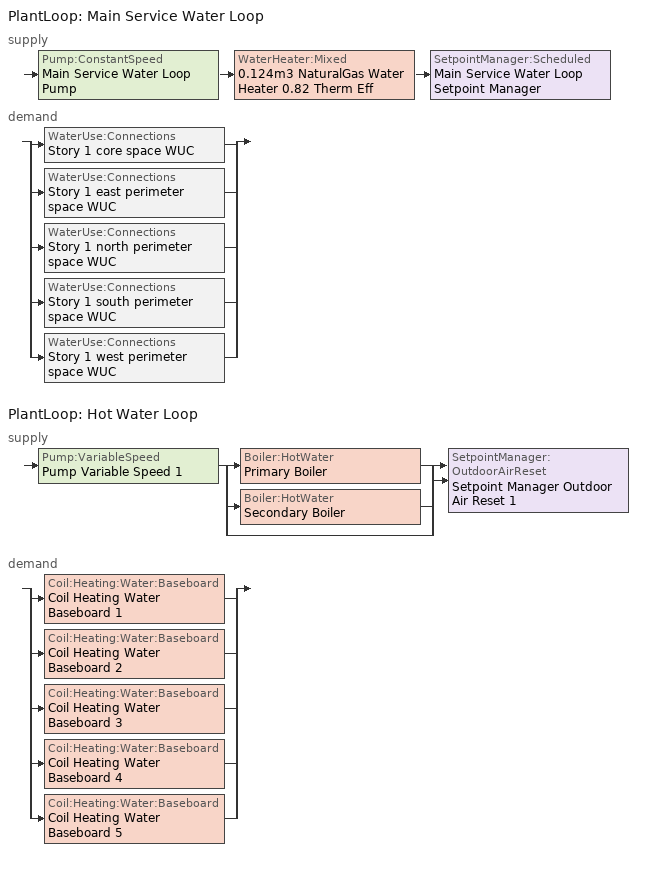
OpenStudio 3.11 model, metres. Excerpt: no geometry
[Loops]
PlantLoop 'Main Service Water Loop'
 supply: Pump:ConstantSpeed 'Main Service Water Loop Pump' > WaterHeater:Mixed '0.124m3 NaturalGas Water Heater 0.82 Therm Eff' > SetpointManager:Scheduled 'Main Service Water Loop Setpoint Manager'
 demand: split
  | WaterUse:Connections 'Story 1 core space WUC'
  | WaterUse:Connections 'Story 1 east perimeter space WUC'
  | WaterUse:Connections 'Story 1 north perimeter space WUC'
  | WaterUse:Connections 'Story 1 south perimeter space WUC'
  | WaterUse:Connections 'Story 1 west perimeter space WUC'
PlantLoop 'Hot Water Loop'
 supply: Pump:VariableSpeed 'Pump Variable Speed 1' > split
  | Boiler:HotWater 'Primary Boiler'
  | Boiler:HotWater 'Secondary Boiler'
  | bypass
  join > SetpointManager:OutdoorAirReset 'Setpoint Manager Outdoor Air Reset 1'
 demand: split
  | Coil:Heating:Water:Baseboard 'Coil Heating Water Baseboard 1'
  | Coil:Heating:Water:Baseboard 'Coil Heating Water Baseboard 2'
  | Coil:Heating:Water:Baseboard 'Coil Heating Water Baseboard 3'
  | Coil:Heating:Water:Baseboard 'Coil Heating Water Baseboard 4'
  | Coil:Heating:Water:Baseboard 'Coil Heating Water Baseboard 5'
[Sizing:Zone] Zone Cooling Design Supply Air Temperature Input Method=SupplyAirTemperature; Zone Cooling Design Supply Air Temperature {C}=14; Zone Cooling Design Supply Air Temperature Difference {deltaC}=11.11; Zone Heating Design Supply Air Temperature Input Method=SupplyAirTemperature; Zone Heating Design Supply Air Temperature {C}=40; Zone Heating Design Supply Air Temperature Difference {deltaC}=11.11; Zone Cooling Design Supply Air Humidity Ratio {kg-H2O/kg-air}=0.0085; Zone Heating Design Supply Air Humidity Ratio {kg-H2O/kg-air}=0.008; Cooling Design Air Flow Method=DesignDay; Heating Design Air Flow Method=DesignDay; Account for Dedicated Outdoor Air System=No; Dedicated Outdoor Air System Control Strategy=NeutralSupplyAir; Dedicated Outdoor Air Low Setpoint Temperature for Design {C}=Autosize; Dedicated Outdoor Air High Setpoint Temperature for Design {C}=Autosize; Zone Load Sizing Method=Sensible Load Only No Latent Load; Zone Latent Cooling Design Supply Air Humidity Ratio Input Method=HumidityRatioDifference; Zone Cooling Design Supply Air Humidity Ratio Difference {kgWater/kgDryAir}=0.005; Zone Latent Heating Design Supply Air Humidity Ratio Input Method=HumidityRatioDifference; Zone Humidification Design Supply Air Humidity Ratio Difference {kgWater/kgDryAir}=0.005; Sizing Option=Coincident; Heating Coil Sizing Method=None; Maximum Heating Capacity To Cooling Load Sizing Ratio {W/W}=1
Thermal Zone 1; Thermal Zone 2; Thermal Zone 3; Thermal Zone 4; Thermal Zone 5
[Zone equipment]
Thermal Zone 1: Zone HVAC Baseboard Convective Water 1
Thermal Zone 2: Zone HVAC Baseboard Convective Water 2
Thermal Zone 3: Zone HVAC Baseboard Convective Water 3
Thermal Zone 4: Zone HVAC Baseboard Convective Water 4
Thermal Zone 5: Zone HVAC Baseboard Convective Water 5
[PlantLoop] Glycol Concentration=0; Plant Loop Volume {m3}=Autocalculate
Name | Maximum Loop Temperature {C} | Load Distribution Scheme | Fluid Type
Main Service Water Loop | 60 | Optimal
Hot Water Loop |  | SequentialLoad | Water
[Sizing:Plant] Loop Type=Heating; Sizing Option=NonCoincident; Zone Timesteps in Averaging Window=1; Coincident Sizing Factor Mode=None
Name | Design Loop Exit Temperature {C} | Loop Design Temperature Difference {deltaC}
Main Service Water Loop | 60 | 5
Hot Water Loop | 82 | 16
[SetpointManager:Scheduled]
Main Service Water Loop Setpoint Manager: Control Variable=Temperature; Schedule=SHW Temp 60.0C
[Pump:ConstantSpeed]
Main Service Water Loop Pump: Rated Flow Rate {m3/s}=autosize; Rated Pump Head {Pa}=179532; Rated Power Consumption {W}=autosize; Motor Efficiency=0.9; Fraction of Motor Inefficiencies to Fluid Stream=0; Pump Control Type=Intermittent; Design Power Sizing Method=PowerPerFlowPerPressure; Design Electric Power per Unit Flow Rate {W/(m3/s)}=348701.1; Design Shaft Power per Unit Flow Rate per Unit Head {W-s/m3-Pa}=1.28205
[WaterHeater:Mixed]
0.124m3 NaturalGas Water Heater 0.82 Therm Eff: Tank Volume {m3}=0.1239; Setpoint Temperature Schedule=SHW Temp 60.0C; Deadband Temperature Difference {deltaC}=2; Maximum Temperature Limit {C}=82.22; Heater Control Type=Cycle; Heater Maximum Capacity {W}=6473.8; Heater Fuel Type=NaturalGas; Heater Thermal Efficiency=0.82; Part Load Factor Curve=SWH-EFFFPLR-NECB2011; Off Cycle Parasitic Fuel Consumption Rate {W}=24.0769; Off Cycle Parasitic Fuel Type=NaturalGas; Off Cycle Parasitic Heat Fraction to Tank=0.8; On Cycle Parasitic Fuel Consumption Rate {W}=24.0769; On Cycle Parasitic Fuel Type=NaturalGas; On Cycle Parasitic Heat Fraction to Tank=0; Ambient Temperature Indicator=Schedule; Ambient Temperature Schedule=SHW Ambient Temp 22C; Off Cycle Loss Coefficient to Ambient Temperature {W/K}=4.48063; On Cycle Loss Coefficient to Ambient Temperature {W/K}=4.48063; Use Side Effectiveness=1; Source Side Effectiveness=1; Use Side Design Flow Rate {m3/s}=autosize; Source Side Design Flow Rate {m3/s}=autosize; Indirect Water Heating Recovery Time {hr}=1.5; Source Side Flow Control Mode=IndirectHeatPrimarySetpoint
[WaterHeater:Sizing]
0.124m3 NaturalGas Water Heater 0.82 Therm Eff: Design Mode=PeakDraw; Time Storage Can Meet Peak Draw {hr}=0.538503; Time for Tank Recovery {hr}=0; Nominal Tank Volume for Autosizing Plant Connections {m3}=1
[WaterUse:Connections] Drain Water Heat Exchanger Type=None; Drain Water Heat Exchanger Destination=Plant
Name | Water Use Equipment Name 1
Story 1 core space WUC | Story 1 core space
Story 1 east perimeter space WUC | Story 1 east perimeter space
Story 1 north perimeter space WUC | Story 1 north perimeter space
Story 1 south perimeter space WUC | Story 1 south perimeter space
Story 1 west perimeter space WUC | Story 1 west perimeter space
[Pump:VariableSpeed]
Pump Variable Speed 1: Pump Control Type=Intermittent; Skin Loss Radiative Fraction=0.5; Design Power Sizing Method=PowerPerFlowPerPressure; Design Electric Power per Unit Flow Rate {W/(m3/s)}=348701.1; Design Shaft Power per Unit Flow Rate per Unit Head {W-s/m3-Pa}=1.28205; Design Minimum Flow Rate Fraction=0
[Boiler:HotWater] Water Outlet Upper Temperature Limit {C}=99; Boiler Flow Mode=ConstantFlow; On Cycle Parasitic Electric Load {W}=0; Off Cycle Parasitic Fuel Load {W}=0; Sizing Factor=1
Name | Fuel Type
Primary Boiler | NaturalGas
Secondary Boiler | Electricity
[SetpointManager:OutdoorAirReset]
Setpoint Manager Outdoor Air Reset 1: Control Variable=Temperature; Setpoint at Outdoor Low Temperature {C}=82; Outdoor Low Temperature {C}=-16; Setpoint at Outdoor High Temperature {C}=60; Outdoor High Temperature {C}=0
[Coil:Heating:Water:Baseboard] Heating Design Capacity Method=HeatingDesignCapacity; Heating Design Capacity {W}=autosize; Heating Design Capacity Per Floor Area {W/m2}=0; Fraction of Autosized Heating Design Capacity=0.8
Coil Heating Water Baseboard 1; Coil Heating Water Baseboard 2; Coil Heating Water Baseboard 3; Coil Heating Water Baseboard 4; Coil Heating Water Baseboard 5
[ZoneHVAC:Baseboard:Convective:Water] Availability Schedule=Always On Discrete
Name | Heating Coil
Zone HVAC Baseboard Convective Water 1 | Coil Heating Water Baseboard 1
Zone HVAC Baseboard Convective Water 2 | Coil Heating Water Baseboard 2
Zone HVAC Baseboard Convective Water 3 | Coil Heating Water Baseboard 3
Zone HVAC Baseboard Convective Water 4 | Coil Heating Water Baseboard 4
Zone HVAC Baseboard Convective Water 5 | Coil Heating Water Baseboard 5
[Schedule:Constant]
Always On Discrete: Value=1
[Schedule:Ruleset]
Name | Default Day Schedule
SHW Temp 60.0C | SHW Temp 60.0C Default
SHW Ambient Temp 22C | SHW Ambient Temp 22C Default
[Schedule:Day]
SHW Temp 60.0C Default: 24, 0, 60
SHW Ambient Temp 22C Default: 24, 0, 22
[Curve:Cubic]
SWH-EFFFPLR-NECB2011: Coefficient1 Constant=0.7576; Coefficient2 x=1.0071; Coefficient3 x**2=-1.4443; Coefficient4 x**3=0.6844; Minimum Value of x=0; Maximum Value of x=1
